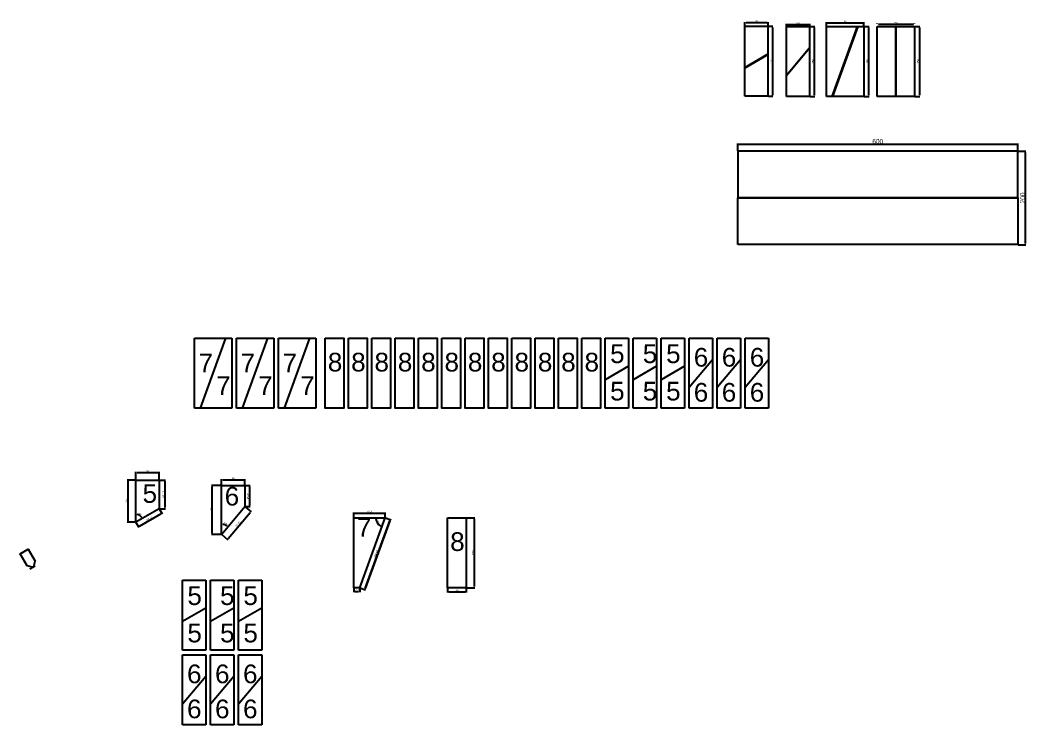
# Model space of a CAD drawing. Header units: millimetres. Extents: x 3071 to 17740, y -10095 to 4997.
# Drawn here: x 12538 to 14692, y -5222 to -3713 of the extents above; entities that cross this region are included whole.
import ezdxf

# ---------------------------------------------------------------- set-up
doc = ezdxf.new("R2010")
doc.units = ezdxf.units.MM
doc.linetypes.add('DASHED', pattern=[19.05, 12.7, -6.35])
doc.layers.add('尺寸标注', color=6, linetype='Continuous')
doc.layers.add('标号', color=4, linetype='Continuous')
doc.styles.get("Standard").update_dxf_attribs({"font": 'arial.ttf'})
doc.dimstyles.new('ISO-25-JHF', dxfattribs={"dimtxt": 10, "dimasz": 2.5, "dimexe": 1.25, "dimexo": 0.625, "dimtad": 1, "dimtxsty": 'Standard', "dimcen": 2.5, "dimadec": 0, "dimazin": 0, "dimtfac": 1, "dimtmove": 0, "dimatfit": 3, "dimfxl": 1, "dimarcsym": 0})
doc.dimstyles.new('ISO-25-old', dxfattribs={"dimtxt": 4, "dimasz": 2.5, "dimexe": 1.25, "dimexo": 0.625, "dimtad": 1, "dimtxsty": 'Standard', "dimcen": 2.5, "dimadec": 0, "dimazin": 0, "dimtfac": 1, "dimtmove": 0, "dimatfit": 3, "dimfxl": 1, "dimarcsym": 0})

# ---------------------------------------------------------------- blocks, each defined once
blk = doc.blocks.new('*D174')
at = {"layer": 'Defpoints', "color": 0, "transparency": 16777216}
for p in [(13453.4, -4928.7), (13493.4, -4928.7), (13493.4, -4937.5)]:
    blk.add_point(p, dxfattribs=at)
at = {"layer": '尺寸标注', "color": 0, "lineweight": -2, "transparency": 16777216}
for p, q in [((13453.4, -4929.4), (13453.4, -4938.8)), ((13493.4, -4929.4), (13493.4, -4938.8)), ((13455.9, -4937.5), (13490.9, -4937.5))]:
    blk.add_line(p, q, dxfattribs=at)
at = {"layer": '尺寸标注', "color": 0, "transparency": 16777216}
for points in [[(13455.9, -4937.1), (13455.9, -4938), (13453.4, -4937.5)], [(13490.9, -4937.1), (13490.9, -4938), (13493.4, -4937.5)]]:
    blk.add_solid(points, dxfattribs=at)
at = {"layer": '尺寸标注', "color": 0, "transparency": 16777216, "insert": (13473.4, -4934.9), "char_height": 4, "attachment_point": 5}
blk.add_mtext('40', dxfattribs=at)
blk = doc.blocks.new('*D175')
at = {"layer": 'Defpoints', "color": 0, "transparency": 16777216}
for p in [(13493.4, -4778.7), (13510.8, -4778.7), (13493.4, -4928.7)]:
    blk.add_point(p, dxfattribs=at)
at = {"layer": '尺寸标注', "color": 0, "lineweight": -2, "transparency": 16777216}
for p, q in [((13494, -4778.7), (13512, -4778.7)), ((13510.8, -4926.2), (13510.8, -4781.2)), ((13494, -4928.7), (13512, -4928.7))]:
    blk.add_line(p, q, dxfattribs=at)
at = {"layer": '尺寸标注', "color": 0, "transparency": 16777216}
for points in [[(13510.3, -4781.2), (13511.2, -4781.2), (13510.8, -4778.7)], [(13510.3, -4926.2), (13511.2, -4926.2), (13510.8, -4928.7)]]:
    blk.add_solid(points, dxfattribs=at)
at = {"layer": '尺寸标注', "color": 0, "transparency": 16777216, "insert": (13508.1, -4853.7), "char_height": 4, "attachment_point": 5, "rotation": 90}
blk.add_mtext('150', dxfattribs=at)
blk = doc.blocks.new('*D176')
at = {"layer": 'Defpoints', "color": 0, "transparency": 16777216}
for p in [(12785.6, -4698.3), (12768.2, -4788.3), (12785.6, -4788.3)]:
    blk.add_point(p, dxfattribs=at)
at = {"layer": '尺寸标注', "color": 0, "lineweight": -2, "transparency": 16777216}
for p, q in [((12785, -4698.3), (12766.9, -4698.3)), ((12768.2, -4700.8), (12768.2, -4785.8)), ((12785, -4788.3), (12766.9, -4788.3))]:
    blk.add_line(p, q, dxfattribs=at)
at = {"layer": '尺寸标注', "color": 0, "transparency": 16777216}
for points in [[(12767.8, -4700.8), (12768.6, -4700.8), (12768.2, -4698.3)], [(12767.8, -4785.8), (12768.6, -4785.8), (12768.2, -4788.3)]]:
    blk.add_solid(points, dxfattribs=at)
at = {"layer": '尺寸标注', "color": 0, "transparency": 16777216, "insert": (12765.5, -4743.3), "char_height": 4, "attachment_point": 5, "rotation": 90}
blk.add_mtext('90', dxfattribs=at)
blk = doc.blocks.new('*D177')
at = {"layer": 'Defpoints', "color": 0, "transparency": 16777216}
for p in [(12835.6, -4682.1), (12785.6, -4698.3), (12835.6, -4698.3)]:
    blk.add_point(p, dxfattribs=at)
at = {"layer": '尺寸标注', "color": 0, "lineweight": -2, "transparency": 16777216}
for p, q in [((12785.6, -4697.7), (12785.6, -4680.9)), ((12788.1, -4682.1), (12833.1, -4682.1)), ((12835.6, -4697.7), (12835.6, -4680.9))]:
    blk.add_line(p, q, dxfattribs=at)
at = {"layer": '尺寸标注', "color": 0, "transparency": 16777216}
for points in [[(12788.1, -4681.7), (12788.1, -4682.6), (12785.6, -4682.1)], [(12833.1, -4681.7), (12833.1, -4682.6), (12835.6, -4682.1)]]:
    blk.add_solid(points, dxfattribs=at)
at = {"layer": '尺寸标注', "color": 0, "transparency": 16777216, "insert": (12810.6, -4679.5), "char_height": 4, "attachment_point": 5}
blk.add_mtext('50', dxfattribs=at)
blk = doc.blocks.new('*D178')
at = {"layer": 'Defpoints', "color": 0, "transparency": 16777216}
for p in [(12948.9, -4709.5), (12969.4, -4709.5), (12969.4, -4814.5)]:
    blk.add_point(p, dxfattribs=at)
at = {"layer": '尺寸标注', "color": 0, "lineweight": -2, "transparency": 16777216}
for p, q in [((12968.8, -4709.5), (12947.6, -4709.5)), ((12948.9, -4812), (12948.9, -4712)), ((12968.8, -4814.5), (12947.6, -4814.5))]:
    blk.add_line(p, q, dxfattribs=at)
at = {"layer": '尺寸标注', "color": 0, "transparency": 16777216}
for points in [[(12948.4, -4712), (12949.3, -4712), (12948.9, -4709.5)], [(12948.4, -4812), (12949.3, -4812), (12948.9, -4814.5)]]:
    blk.add_solid(points, dxfattribs=at)
at = {"layer": '尺寸标注', "color": 0, "transparency": 16777216, "insert": (12946.2, -4762), "char_height": 4, "attachment_point": 5, "rotation": 90}
blk.add_mtext('105', dxfattribs=at)
blk = doc.blocks.new('*D182')
at = {"layer": 'Defpoints', "color": 0, "transparency": 16777216}
for p in [(12835.6, -4759.5), (12841.3, -4769.3), (12785.6, -4788.3)]:
    blk.add_point(p, dxfattribs=at)
at = {"layer": '尺寸标注', "color": 0, "lineweight": -2, "transparency": 16777216}
for p, q in [((12835.9, -4760), (12841.9, -4770.4)), ((12793.4, -4796.9), (12839.1, -4770.5)), ((12785.9, -4788.9), (12791.9, -4799.2))]:
    blk.add_line(p, q, dxfattribs=at)
at = {"layer": '尺寸标注', "color": 0, "transparency": 16777216}
for points in [[(12838.9, -4770.2), (12839.3, -4770.9), (12841.3, -4769.3)], [(12793.2, -4796.6), (12793.7, -4797.3), (12791.3, -4798.2)]]:
    blk.add_solid(points, dxfattribs=at)
at = {"layer": '尺寸标注', "color": 0, "transparency": 16777216, "insert": (12814.8, -4781.1), "char_height": 4, "attachment_point": 5, "rotation": 30}
blk.add_mtext('57,74', dxfattribs=at)
blk = doc.blocks.new('*D183')
at = {"layer": 'Defpoints', "color": 0, "transparency": 16777216}
for p in [(12835.6, -4698.3), (12835.6, -4759.5), (12847.6, -4759.5)]:
    blk.add_point(p, dxfattribs=at)
at = {"layer": '尺寸标注', "color": 0, "lineweight": -2, "transparency": 16777216}
for p, q in [((12836.2, -4698.3), (12848.9, -4698.3)), ((12847.6, -4700.8), (12847.6, -4757)), ((12836.2, -4759.5), (12848.9, -4759.5))]:
    blk.add_line(p, q, dxfattribs=at)
at = {"layer": '尺寸标注', "color": 0, "transparency": 16777216}
for points in [[(12847.2, -4700.8), (12848, -4700.8), (12847.6, -4698.3)], [(12847.2, -4757), (12848, -4757), (12847.6, -4759.5)]]:
    blk.add_solid(points, dxfattribs=at)
at = {"layer": '尺寸标注', "color": 0, "transparency": 16777216, "insert": (12844.6, -4728.9), "char_height": 4, "attachment_point": 5, "rotation": 90}
blk.add_mtext('61,13', dxfattribs=at)
blk = doc.blocks.new('*D184')
at = {"layer": 'Defpoints', "color": 0, "transparency": 16777216}
for p in [(12969.4, -4709.5), (13019.4, -4697.8), (13019.4, -4709.5)]:
    blk.add_point(p, dxfattribs=at)
at = {"layer": '尺寸标注', "color": 0, "lineweight": -2, "transparency": 16777216}
for p, q in [((12969.4, -4708.8), (12969.4, -4696.6)), ((13019.4, -4708.8), (13019.4, -4696.6)), ((12971.9, -4697.8), (13016.9, -4697.8))]:
    blk.add_line(p, q, dxfattribs=at)
at = {"layer": '尺寸标注', "color": 0, "transparency": 16777216}
for points in [[(12971.9, -4697.4), (12971.9, -4698.2), (12969.4, -4697.8)], [(13016.9, -4697.4), (13016.9, -4698.2), (13019.4, -4697.8)]]:
    blk.add_solid(points, dxfattribs=at)
at = {"layer": '尺寸标注', "color": 0, "transparency": 16777216, "insert": (12994.4, -4695.2), "char_height": 4, "attachment_point": 5}
blk.add_mtext('50', dxfattribs=at)
blk = doc.blocks.new('*D185')
at = {"layer": 'Defpoints', "color": 0, "transparency": 16777216}
for p in [(12969.4, -4709.5), (13019.4, -4754.9), (12979.1, -4795.1), (12969.4, -4814.5), (12969.4, -4814.5)]:
    blk.add_point(p, dxfattribs=at)
at = {"layer": '尺寸标注', "color": 0, "lineweight": -2, "transparency": 16777216}
blk.add_arc((12969.4, -4814.5), 21.6, 56.6318, 83.3682, dxfattribs=at)
at = {"layer": '尺寸标注', "color": 0, "transparency": 16777216}
for points in [[(12971.9, -4793.4), (12971.9, -4792.6), (12969.4, -4792.8)], [(12981.5, -4796.1), (12981, -4796.7), (12983.3, -4797.9)]]:
    blk.add_solid(points, dxfattribs=at)
at = {"layer": '尺寸标注', "color": 0, "transparency": 16777216, "insert": (12977.7, -4791.6), "char_height": 4, "attachment_point": 5, "rotation": 340}
blk.add_mtext('40°', dxfattribs=at)
blk = doc.blocks.new('*D186')
at = {"layer": 'Defpoints', "color": 0, "transparency": 16777216}
for p in [(13319.9, -4778.8), (13331, -4782.9), (13265.3, -4928.8)]:
    blk.add_point(p, dxfattribs=at)
at = {"layer": '尺寸标注', "color": 0, "lineweight": -2, "transparency": 16777216}
for p, q in [((13320.4, -4779), (13332.2, -4783.3)), ((13277.2, -4930.5), (13330.1, -4785.2)), ((13265.8, -4929), (13277.6, -4933.3))]:
    blk.add_line(p, q, dxfattribs=at)
at = {"layer": '尺寸标注', "color": 0, "transparency": 16777216}
for points in [[(13329.7, -4785.1), (13330.5, -4785.4), (13331, -4782.9)], [(13276.9, -4930.4), (13277.6, -4930.7), (13276.4, -4932.9)]]:
    blk.add_solid(points, dxfattribs=at)
at = {"layer": '尺寸标注', "color": 0, "transparency": 16777216, "insert": (13300.8, -4856.8), "char_height": 4, "attachment_point": 5, "rotation": 70}
blk.add_mtext('159,63', dxfattribs=at)
blk = doc.blocks.new('*D187')
at = {"layer": 'Defpoints', "color": 0, "transparency": 16777216}
for p in [(13252.6, -4928.8), (13265.3, -4928.8), (13265.3, -4936.7)]:
    blk.add_point(p, dxfattribs=at)
at = {"layer": '尺寸标注', "color": 0, "lineweight": -2, "transparency": 16777216}
for p, q in [((13252.6, -4929.5), (13252.6, -4938)), ((13265.3, -4929.5), (13265.3, -4938)), ((13255.1, -4936.7), (13262.8, -4936.7))]:
    blk.add_line(p, q, dxfattribs=at)
at = {"layer": '尺寸标注', "color": 0, "transparency": 16777216}
for points in [[(13255.1, -4936.3), (13255.1, -4937.1), (13252.6, -4936.7)], [(13262.8, -4936.3), (13262.8, -4937.1), (13265.3, -4936.7)]]:
    blk.add_solid(points, dxfattribs=at)
at = {"layer": '尺寸标注', "color": 0, "transparency": 16777216, "insert": (13258.9, -4933.7), "char_height": 4, "attachment_point": 5}
blk.add_mtext('12,7', dxfattribs=at)
blk = doc.blocks.new('*D188')
at = {"layer": 'Defpoints', "color": 0, "transparency": 16777216}
for p in [(13319.9, -4778.8), (13331.3, -4783), (13265.3, -4928.8)]:
    blk.add_point(p, dxfattribs=at)
at = {"layer": '尺寸标注', "color": 0, "lineweight": -2, "transparency": 16777216}
for p, q in [((13320.4, -4779), (13332.4, -4783.4)), ((13277.5, -4930.6), (13330.4, -4785.3)), ((13265.8, -4929), (13277.8, -4933.4))]:
    blk.add_line(p, q, dxfattribs=at)
at = {"layer": '尺寸标注', "color": 0, "transparency": 16777216}
for points in [[(13330, -4785.2), (13330.8, -4785.5), (13331.3, -4783)], [(13277.1, -4930.5), (13277.9, -4930.8), (13276.7, -4933)]]:
    blk.add_solid(points, dxfattribs=at)
at = {"layer": '尺寸标注', "color": 0, "transparency": 16777216, "insert": (13301.1, -4856.9), "char_height": 4, "attachment_point": 5, "rotation": 70}
blk.add_mtext('159,63', dxfattribs=at)
blk = doc.blocks.new('*D189')
at = {"layer": 'Defpoints', "color": 0, "transparency": 16777216}
for p in [(13252.6, -4778.8), (13319.9, -4778.8), (13319.9, -4778.8), (13301.3, -4786.9), (13265.3, -4928.8)]:
    blk.add_point(p, dxfattribs=at)
at = {"layer": '尺寸标注', "color": 0, "lineweight": -2, "transparency": 16777216}
blk.add_arc((13319.9, -4778.8), 20.3, 187.0764, 242.9236, dxfattribs=at)
at = {"layer": '尺寸标注', "color": 0, "transparency": 16777216}
for points in [[(13299.3, -4781.4), (13300.2, -4781.3), (13299.6, -4778.8)], [(13310.8, -4796.5), (13310.5, -4797.2), (13312.9, -4797.9)]]:
    blk.add_solid(points, dxfattribs=at)
at = {"layer": '尺寸标注', "color": 0, "transparency": 16777216, "insert": (13305.4, -4788.9), "char_height": 4, "attachment_point": 5, "rotation": 305}
blk.add_mtext('70°', dxfattribs=at)
blk = doc.blocks.new('*D190')
at = {"layer": 'Defpoints', "color": 0, "transparency": 16777216}
for p in [(13252.6, -4778.8), (13319.9, -4768.8), (13319.9, -4778.8)]:
    blk.add_point(p, dxfattribs=at)
at = {"layer": '尺寸标注', "color": 0, "lineweight": -2, "transparency": 16777216}
for p, q in [((13252.6, -4778.2), (13252.6, -4767.6)), ((13255.1, -4768.8), (13317.4, -4768.8)), ((13319.9, -4778.2), (13319.9, -4767.6))]:
    blk.add_line(p, q, dxfattribs=at)
at = {"layer": '尺寸标注', "color": 0, "transparency": 16777216}
for points in [[(13255.1, -4768.4), (13255.1, -4769.2), (13252.6, -4768.8)], [(13317.4, -4768.4), (13317.4, -4769.2), (13319.9, -4768.8)]]:
    blk.add_solid(points, dxfattribs=at)
at = {"layer": '尺寸标注', "color": 0, "transparency": 16777216, "insert": (13286.2, -4765.8), "char_height": 4, "attachment_point": 5}
blk.add_mtext('67,3', dxfattribs=at)
blk = doc.blocks.new('*D191')
at = {"layer": 'Defpoints', "color": 0, "transparency": 16777216}
for p in [(12785.6, -4698.3), (12835.6, -4759.5), (12796.1, -4775.8), (12785.6, -4788.3), (12785.6, -4788.3)]:
    blk.add_point(p, dxfattribs=at)
at = {"layer": '尺寸标注', "color": 0, "lineweight": -2, "transparency": 16777216}
blk.add_arc((12785.6, -4788.3), 16.4, 38.7543, 81.2457, dxfattribs=at)
at = {"layer": '尺寸标注', "color": 0, "transparency": 16777216}
for points in [[(12788.1, -4772.6), (12788.1, -4771.7), (12785.6, -4772)], [(12798.7, -4777.9), (12798, -4778.3), (12799.8, -4780.2)]]:
    blk.add_solid(points, dxfattribs=at)
at = {"layer": '尺寸标注', "color": 0, "transparency": 16777216, "insert": (12795.1, -4771.8), "char_height": 4, "attachment_point": 5, "rotation": 330}
blk.add_mtext('60°', dxfattribs=at)
blk = doc.blocks.new('*D192')
at = {"layer": 'Defpoints', "color": 0, "transparency": 16777216}
for p in [(13019.4, -4709.5), (13019.4, -4754.9), (13029.4, -4754.9)]:
    blk.add_point(p, dxfattribs=at)
at = {"layer": '尺寸标注', "color": 0, "lineweight": -2, "transparency": 16777216}
for p, q in [((13020, -4709.5), (13030.7, -4709.5)), ((13029.4, -4712), (13029.4, -4752.4)), ((13020, -4754.9), (13030.7, -4754.9))]:
    blk.add_line(p, q, dxfattribs=at)
at = {"layer": '尺寸标注', "color": 0, "transparency": 16777216}
for points in [[(13029, -4712), (13029.8, -4712), (13029.4, -4709.5)], [(13029, -4752.4), (13029.8, -4752.4), (13029.4, -4754.9)]]:
    blk.add_solid(points, dxfattribs=at)
at = {"layer": '尺寸标注', "color": 0, "transparency": 16777216, "insert": (13026.4, -4732.2), "char_height": 4, "attachment_point": 5, "rotation": 90}
blk.add_mtext('45,41', dxfattribs=at)
blk = doc.blocks.new('*D193')
at = {"layer": 'Defpoints', "color": 0, "transparency": 16777216}
for p in [(13019.4, -4754.9), (13031.9, -4765.4), (12969.4, -4814.5)]:
    blk.add_point(p, dxfattribs=at)
at = {"layer": '尺寸标注', "color": 0, "lineweight": -2, "transparency": 16777216}
for p, q in [((13019.9, -4755.3), (13032.9, -4766.2)), ((12983.5, -4823.1), (13030.3, -4767.3)), ((12969.9, -4814.9), (12982.9, -4825.8))]:
    blk.add_line(p, q, dxfattribs=at)
at = {"layer": '尺寸标注', "color": 0, "transparency": 16777216}
for points in [[(13030, -4767), (13030.6, -4767.6), (13031.9, -4765.4)], [(12983.2, -4822.8), (12983.9, -4823.3), (12981.9, -4825)]]:
    blk.add_solid(points, dxfattribs=at)
at = {"layer": '尺寸标注', "color": 0, "transparency": 16777216, "insert": (13004.6, -4793.2), "char_height": 4, "attachment_point": 5, "rotation": 50}
blk.add_mtext('77,79', dxfattribs=at)
blk = doc.blocks.new('*D221')
at = {"layer": 'Defpoints', "color": 0, "transparency": 16777216}
for p in [(14090.4, -3726.6), (14140.4, -3718.7), (14140.4, -3726.6)]:
    blk.add_point(p, dxfattribs=at)
at = {"layer": '尺寸标注', "color": 0, "lineweight": -2, "transparency": 16777216}
for p, q in [((14090.4, -3726), (14090.4, -3717.5)), ((14092.9, -3718.7), (14137.9, -3718.7)), ((14140.4, -3726), (14140.4, -3717.5))]:
    blk.add_line(p, q, dxfattribs=at)
at = {"layer": '尺寸标注', "color": 0, "transparency": 16777216}
for points in [[(14092.9, -3718.3), (14092.9, -3719.2), (14090.4, -3718.7)], [(14137.9, -3718.3), (14137.9, -3719.2), (14140.4, -3718.7)]]:
    blk.add_solid(points, dxfattribs=at)
at = {"layer": '尺寸标注', "color": 0, "transparency": 16777216, "insert": (14115.4, -3716.1), "char_height": 4, "attachment_point": 5}
blk.add_mtext('50', dxfattribs=at)
blk = doc.blocks.new('*D222')
at = {"layer": 'Defpoints', "color": 0, "transparency": 16777216}
for p in [(14140.4, -3726.6), (14140.4, -3876.6), (14149.3, -3876.6)]:
    blk.add_point(p, dxfattribs=at)
at = {"layer": '尺寸标注', "color": 0, "lineweight": -2, "transparency": 16777216}
for p, q in [((14141, -3726.6), (14150.6, -3726.6)), ((14149.3, -3729.1), (14149.3, -3874.1)), ((14141, -3876.6), (14150.6, -3876.6))]:
    blk.add_line(p, q, dxfattribs=at)
at = {"layer": '尺寸标注', "color": 0, "transparency": 16777216}
for points in [[(14148.9, -3729.1), (14149.7, -3729.1), (14149.3, -3726.6)], [(14148.9, -3874.1), (14149.7, -3874.1), (14149.3, -3876.6)]]:
    blk.add_solid(points, dxfattribs=at)
at = {"layer": '尺寸标注', "color": 0, "transparency": 16777216, "insert": (14146.7, -3801.6), "char_height": 4, "attachment_point": 5, "rotation": 90}
blk.add_mtext('150', dxfattribs=at)
blk = doc.blocks.new('*D223')
at = {"layer": 'Defpoints', "color": 0, "transparency": 16777216}
for p in [(14179.3, -3726.8), (14229.3, -3722.7), (14229.3, -3726.8)]:
    blk.add_point(p, dxfattribs=at)
at = {"layer": '尺寸标注', "color": 0, "lineweight": -2, "transparency": 16777216}
for p, q in [((14179.3, -3726.2), (14179.3, -3721.5)), ((14181.8, -3722.7), (14226.8, -3722.7)), ((14229.3, -3726.2), (14229.3, -3721.5))]:
    blk.add_line(p, q, dxfattribs=at)
at = {"layer": '尺寸标注', "color": 0, "transparency": 16777216}
for points in [[(14181.8, -3722.3), (14181.8, -3723.2), (14179.3, -3722.7)], [(14226.8, -3722.3), (14226.8, -3723.2), (14229.3, -3722.7)]]:
    blk.add_solid(points, dxfattribs=at)
at = {"layer": '尺寸标注', "color": 0, "transparency": 16777216, "insert": (14204.3, -3720.1), "char_height": 4, "attachment_point": 5}
blk.add_mtext('50', dxfattribs=at)
blk = doc.blocks.new('*D224')
at = {"layer": 'Defpoints', "color": 0, "transparency": 16777216}
for p in [(14229.3, -3726.8), (14229.3, -3876.8), (14238.8, -3876.8)]:
    blk.add_point(p, dxfattribs=at)
at = {"layer": '尺寸标注', "color": 0, "lineweight": -2, "transparency": 16777216}
for p, q in [((14230, -3726.8), (14240.1, -3726.8)), ((14238.8, -3729.3), (14238.8, -3874.3)), ((14230, -3876.8), (14240.1, -3876.8))]:
    blk.add_line(p, q, dxfattribs=at)
at = {"layer": '尺寸标注', "color": 0, "transparency": 16777216}
for points in [[(14238.4, -3729.3), (14239.3, -3729.3), (14238.8, -3726.8)], [(14238.4, -3874.3), (14239.3, -3874.3), (14238.8, -3876.8)]]:
    blk.add_solid(points, dxfattribs=at)
at = {"layer": '尺寸标注', "color": 0, "transparency": 16777216, "insert": (14236.2, -3801.8), "char_height": 4, "attachment_point": 5, "rotation": 90}
blk.add_mtext('150', dxfattribs=at)
blk = doc.blocks.new('*D225')
at = {"layer": 'Defpoints', "color": 0, "transparency": 16777216}
for p in [(14265.3, -3726.8), (14345.3, -3719.2), (14345.3, -3726.8)]:
    blk.add_point(p, dxfattribs=at)
at = {"layer": '尺寸标注', "color": 0, "lineweight": -2, "transparency": 16777216}
for p, q in [((14265.3, -3726.2), (14265.3, -3718)), ((14267.8, -3719.2), (14342.8, -3719.2)), ((14345.3, -3726.2), (14345.3, -3718))]:
    blk.add_line(p, q, dxfattribs=at)
at = {"layer": '尺寸标注', "color": 0, "transparency": 16777216}
for points in [[(14267.8, -3718.8), (14267.8, -3719.7), (14265.3, -3719.2)], [(14342.8, -3718.8), (14342.8, -3719.7), (14345.3, -3719.2)]]:
    blk.add_solid(points, dxfattribs=at)
at = {"layer": '尺寸标注', "color": 0, "transparency": 16777216, "insert": (14305.3, -3716.6), "char_height": 4, "attachment_point": 5}
blk.add_mtext('80', dxfattribs=at)
blk = doc.blocks.new('*D226')
at = {"layer": 'Defpoints', "color": 0, "transparency": 16777216}
for p in [(14345.3, -3726.8), (14345.3, -3876.8), (14355.4, -3876.8)]:
    blk.add_point(p, dxfattribs=at)
at = {"layer": '尺寸标注', "color": 0, "lineweight": -2, "transparency": 16777216}
for p, q in [((14346, -3726.8), (14356.7, -3726.8)), ((14355.4, -3729.3), (14355.4, -3874.3)), ((14346, -3876.8), (14356.7, -3876.8))]:
    blk.add_line(p, q, dxfattribs=at)
at = {"layer": '尺寸标注', "color": 0, "transparency": 16777216}
for points in [[(14355, -3729.3), (14355.9, -3729.3), (14355.4, -3726.8)], [(14355, -3874.3), (14355.9, -3874.3), (14355.4, -3876.8)]]:
    blk.add_solid(points, dxfattribs=at)
at = {"layer": '尺寸标注', "color": 0, "transparency": 16777216, "insert": (14352.8, -3801.8), "char_height": 4, "attachment_point": 5, "rotation": 90}
blk.add_mtext('150', dxfattribs=at)
blk = doc.blocks.new('*D220')
at = {"layer": 'Defpoints', "color": 0, "transparency": 16777216}
for p in [(14373.9, -3721.9), (14453.9, -3721.9), (14453.9, -3721.9)]:
    blk.add_point(p, dxfattribs=at)
at = {"layer": '尺寸标注', "color": 0, "lineweight": -2, "transparency": 16777216}
for p, q in [((14373.9, -3721.3), (14373.9, -3720.6)), ((14376.4, -3721.9), (14451.4, -3721.9)), ((14453.9, -3721.3), (14453.9, -3720.6))]:
    blk.add_line(p, q, dxfattribs=at)
at = {"layer": '尺寸标注', "color": 0, "transparency": 16777216}
for points in [[(14376.4, -3721.5), (14376.4, -3722.3), (14373.9, -3721.9)], [(14451.4, -3721.5), (14451.4, -3722.3), (14453.9, -3721.9)]]:
    blk.add_solid(points, dxfattribs=at)
at = {"layer": '尺寸标注', "color": 0, "transparency": 16777216, "insert": (14413.9, -3719.2), "char_height": 4, "attachment_point": 5}
blk.add_mtext('80', dxfattribs=at)
blk = doc.blocks.new('*D227')
at = {"layer": 'Defpoints', "color": 0, "transparency": 16777216}
for p in [(14453.7, -3726.8), (14453.7, -3876.8), (14464.2, -3876.8)]:
    blk.add_point(p, dxfattribs=at)
at = {"layer": '尺寸标注', "color": 0, "lineweight": -2, "transparency": 16777216}
for p, q in [((14454.3, -3726.8), (14465.4, -3726.8)), ((14464.2, -3729.3), (14464.2, -3874.3)), ((14454.3, -3876.8), (14465.4, -3876.8))]:
    blk.add_line(p, q, dxfattribs=at)
at = {"layer": '尺寸标注', "color": 0, "transparency": 16777216}
for points in [[(14463.8, -3729.3), (14464.6, -3729.3), (14464.2, -3726.8)], [(14463.8, -3874.3), (14464.6, -3874.3), (14464.2, -3876.8)]]:
    blk.add_solid(points, dxfattribs=at)
at = {"layer": '尺寸标注', "color": 0, "transparency": 16777216, "insert": (14461.5, -3801.8), "char_height": 4, "attachment_point": 5, "rotation": 90}
blk.add_mtext('150', dxfattribs=at)
blk = doc.blocks.new('*D255')
at = {"layer": 'Defpoints', "color": 0, "transparency": 16777216}
for p in [(14675.1, -3978.8), (14075.1, -3994.2), (14675.1, -3994.2)]:
    blk.add_point(p, dxfattribs=at)
at = {"layer": '尺寸标注', "color": 0, "lineweight": -2, "transparency": 16777216}
for p, q in [((14075.1, -3993.6), (14075.1, -3977.6)), ((14077.6, -3978.8), (14672.6, -3978.8)), ((14675.1, -3993.6), (14675.1, -3977.6))]:
    blk.add_line(p, q, dxfattribs=at)
at = {"layer": '尺寸标注', "color": 0, "transparency": 16777216}
for points in [[(14077.6, -3978.4), (14077.6, -3979.2), (14075.1, -3978.8)], [(14672.6, -3978.4), (14672.6, -3979.2), (14675.1, -3978.8)]]:
    blk.add_solid(points, dxfattribs=at)
at = {"layer": '尺寸标注', "color": 0, "transparency": 16777216, "insert": (14375.1, -3973.1), "char_height": 10, "attachment_point": 5}
blk.add_mtext('600', dxfattribs=at)
blk = doc.blocks.new('*D256')
at = {"layer": 'Defpoints', "color": 0, "transparency": 16777216}
for p in [(14675.1, -3994.2), (14675.1, -4194.2), (14691.2, -4194.2)]:
    blk.add_point(p, dxfattribs=at)
at = {"layer": '尺寸标注', "color": 0, "lineweight": -2, "transparency": 16777216}
for p, q in [((14675.8, -3994.2), (14692.5, -3994.2)), ((14691.2, -3996.7), (14691.2, -4191.7)), ((14675.8, -4194.2), (14692.5, -4194.2))]:
    blk.add_line(p, q, dxfattribs=at)
at = {"layer": '尺寸标注', "color": 0, "transparency": 16777216}
for points in [[(14690.8, -3996.7), (14691.6, -3996.7), (14691.2, -3994.2)], [(14690.8, -4191.7), (14691.6, -4191.7), (14691.2, -4194.2)]]:
    blk.add_solid(points, dxfattribs=at)
at = {"layer": '尺寸标注', "color": 0, "transparency": 16777216, "insert": (14685.5, -4094.2), "char_height": 10, "attachment_point": 5, "rotation": 90}
blk.add_mtext('200', dxfattribs=at)

msp = doc.modelspace()

# ---------------------------------------------------------------- linework, layer by layer
for p, q in [((14090.367, -3726.589), (14140.367, -3726.589)), ((14090.367, -3876.589), (14090.367, -3726.589)), ((14140.367, -3876.589), (14140.367, -3726.589)), ((14179.342, -3726.812), (14229.342, -3726.812)), ((14179.342, -3876.812), (14179.342, -3726.812)), ((14229.342, -3876.812), (14229.342, -3726.812)), ((14265.344, -3726.812), (14345.344, -3726.812)), ((14265.344, -3876.812), (14265.344, -3726.812)), ((14345.344, -3726.812), (14345.344, -3876.812)), ((14373.665, -3726.812), (14413.665, -3726.812)), ((14373.665, -3876.812), (14373.665, -3726.812)), ((14413.665, -3726.812), (14453.665, -3726.812)), ((14453.665, -3726.812), (14453.665, -3876.812)), ((14140.367, -3876.589), (14090.367, -3876.589)), ((14229.342, -3876.812), (14179.342, -3876.812)), ((14345.344, -3876.812), (14265.344, -3876.812)), ((14413.665, -3876.812), (14373.665, -3876.812)), ((14453.665, -3876.812), (14413.665, -3876.812)), ((14075.138, -3994.18), (14075.138, -4094.18)), ((14675.138, -3994.18), (14075.138, -3994.18)), ((14675.138, -4094.18), (14675.138, -3994.18)), ((14075.138, -4194.18), (14075.138, -4094.18)), ((14675.138, -4094.18), (14675.138, -4194.18)), ((14675.138, -4194.18), (14075.138, -4194.18)), ((12911.285, -4394.436), (12991.285, -4394.436)), ((12911.285, -4544.436), (12911.285, -4394.436)), ((12923.987, -4544.436), (12978.583, -4394.436)), ((12991.285, -4394.436), (12991.285, -4544.436)), ((13001.285, -4394.436), (13081.285, -4394.436)), ((13001.285, -4544.436), (13001.285, -4394.436)), ((13013.987, -4544.436), (13068.583, -4394.436)), ((13081.285, -4394.436), (13081.285, -4544.436)), ((13091.285, -4394.436), (13171.285, -4394.436)), ((13091.285, -4544.436), (13091.285, -4394.436)), ((13103.987, -4544.436), (13158.583, -4394.436)), ((13171.285, -4394.436), (13171.285, -4544.436)), ((13791.285, -4394.436), (13841.285, -4394.436)), ((13791.285, -4544.436), (13791.285, -4394.436)), ((13841.285, -4394.436), (13841.285, -4544.436)), ((13851.285, -4394.436), (13901.285, -4394.436)), ((13851.285, -4544.436), (13851.285, -4394.436)), ((13901.285, -4394.436), (13901.285, -4544.436)), ((13911.285, -4394.436), (13961.285, -4394.436)), ((13911.285, -4544.436), (13911.285, -4394.436)), ((13961.285, -4394.436), (13961.285, -4544.436)), ((13971.285, -4394.436), (14021.285, -4394.436)), ((13971.285, -4544.436), (13971.285, -4394.436)), ((14021.285, -4394.436), (14021.285, -4544.436)), ((14031.285, -4394.436), (14081.285, -4394.436)), ((14031.285, -4544.436), (14031.285, -4394.436)), ((14081.285, -4394.436), (14081.285, -4544.436)), ((14091.285, -4394.436), (14141.285, -4394.436)), ((14091.285, -4544.436), (14091.285, -4394.436)), ((14141.285, -4394.436), (14141.285, -4544.436)), ((13841.285, -4454.427), (13791.285, -4483.294)), ((13901.285, -4454.427), (13851.285, -4483.294)), ((13961.285, -4454.427), (13911.285, -4483.294)), ((13971.285, -4499.436), (14021.285, -4439.848)), ((14031.285, -4499.436), (14081.285, -4439.848)), ((14091.285, -4499.436), (14141.285, -4439.848)), ((12991.285, -4544.436), (12911.285, -4544.436)), ((13081.285, -4544.436), (13001.285, -4544.436)), ((13171.285, -4544.436), (13091.285, -4544.436)), ((13841.285, -4544.436), (13791.285, -4544.436)), ((13901.285, -4544.436), (13851.285, -4544.436)), ((13961.285, -4544.436), (13911.285, -4544.436)), ((14021.285, -4544.436), (13971.285, -4544.436)), ((14081.285, -4544.436), (14031.285, -4544.436)), ((14141.285, -4544.436), (14091.285, -4544.436)), ((12969.41, -4814.456), (13019.41, -4754.868)), ((13265.261, -4928.833), (13319.857, -4778.833)), ((12564.256, -4885.001), (12552.645, -4881.89)), ((12564.256, -4885.001), (12566.854, -4883.501)), ((12566.854, -4883.501), (12569.965, -4871.89)), ((12885.63, -4912.297), (12935.63, -4912.297)), ((12885.63, -5062.297), (12885.63, -4912.297)), ((12935.63, -4912.297), (12935.63, -5062.297)), ((12945.63, -4912.297), (12995.63, -4912.297)), ((12945.63, -5062.297), (12945.63, -4912.297)), ((12995.63, -4912.297), (12995.63, -5062.297)), ((13005.63, -4912.297), (13055.63, -4912.297)), ((13005.63, -5062.297), (13005.63, -4912.297)), ((13055.63, -4912.297), (13055.63, -5062.297)), ((12935.63, -4972.288), (12885.63, -5001.156)), ((12995.63, -4972.288), (12945.63, -5001.156)), ((13055.63, -4972.288), (13005.63, -5001.156)), ((12935.63, -5062.297), (12885.63, -5062.297)), ((12995.63, -5062.297), (12945.63, -5062.297)), ((13055.63, -5062.297), (13005.63, -5062.297)), ((12885.63, -5072.297), (12935.63, -5072.297)), ((12885.63, -5222.297), (12885.63, -5072.297)), ((12935.63, -5072.297), (12935.63, -5222.297)), ((12945.63, -5072.297), (12995.63, -5072.297)), ((12945.63, -5222.297), (12945.63, -5072.297)), ((12995.63, -5072.297), (12995.63, -5222.297)), ((13005.63, -5072.297), (13055.63, -5072.297)), ((13005.63, -5222.297), (13005.63, -5072.297)), ((13055.63, -5072.297), (13055.63, -5222.297)), ((12885.63, -5177.297), (12935.63, -5117.709)), ((12945.63, -5177.297), (12995.63, -5117.709)), ((13005.63, -5177.297), (13055.63, -5117.709)), ((12935.63, -5222.297), (12885.63, -5222.297)), ((12995.63, -5222.297), (12945.63, -5222.297)), ((13055.63, -5222.297), (13005.63, -5222.297))]:
    msp.add_line(p, q)
at = {"lineweight": 35}
for p, q in [((14278.046, -3876.812), (14332.642, -3726.812)), ((14140.367, -3786.58), (14090.367, -3815.448))]:
    msp.add_line(p, q, dxfattribs=at)
at = {"lineweight": 30}
for p, q in [((14413.665, -3726.812), (14413.665, -3876.812)), ((14413.665, -3876.812), (14413.665, -3726.812)), ((14179.342, -3831.812), (14229.342, -3772.225)), ((14075.138, -4094.18), (14675.138, -4094.18))]:
    msp.add_line(p, q, dxfattribs=at)
at = {"linetype": 'DASHED'}
msp.add_line((12558.797, -4888.153), (12572.313, -4880.35), dxfattribs=at)
for points in [[(13191.285, -4394.436), (13231.285, -4394.436), (13231.285, -4544.436), (13191.285, -4544.436)], [(13241.285, -4394.436), (13281.285, -4394.436), (13281.285, -4544.436), (13241.285, -4544.436)], [(13291.285, -4394.436), (13331.285, -4394.436), (13331.285, -4544.436), (13291.285, -4544.436)], [(13341.285, -4394.436), (13381.285, -4394.436), (13381.285, -4544.436), (13341.285, -4544.436)], [(13391.285, -4394.436), (13431.285, -4394.436), (13431.285, -4544.436), (13391.285, -4544.436)], [(13441.285, -4394.436), (13481.285, -4394.436), (13481.285, -4544.436), (13441.285, -4544.436)], [(13491.285, -4394.436), (13531.285, -4394.436), (13531.285, -4544.436), (13491.285, -4544.436)], [(13541.285, -4394.436), (13581.285, -4394.436), (13581.285, -4544.436), (13541.285, -4544.436)], [(13591.285, -4394.436), (13631.285, -4394.436), (13631.285, -4544.436), (13591.285, -4544.436)], [(13641.285, -4394.436), (13681.285, -4394.436), (13681.285, -4544.436), (13641.285, -4544.436)], [(13691.285, -4394.436), (13731.285, -4394.436), (13731.285, -4544.436), (13691.285, -4544.436)], [(13741.285, -4394.436), (13781.285, -4394.436), (13781.285, -4544.436), (13741.285, -4544.436)], [(13453.409, -4778.728), (13493.409, -4778.728), (13493.409, -4928.728), (13453.409, -4928.728)]]:
    msp.add_lwpolyline(points, close=True)
for points in [[(12785.615, -4788.344), (12785.615, -4698.344), (12835.615, -4698.344), (12835.615, -4759.476), (12785.615, -4788.344)], [(12969.41, -4814.456), (12969.41, -4709.456), (13019.41, -4709.456), (13019.41, -4754.868)], [(13265.261, -4928.833), (13252.559, -4928.833), (13252.559, -4778.833), (13319.857, -4778.833)], [(12552.645, -4881.89), (12537.645, -4855.909), (12554.965, -4845.909), (12569.965, -4871.89)]]:
    msp.add_lwpolyline(points)

# ---------------------------------------------------------------- texts
at = {"layer": '标号', "char_height": 40, "attachment_point": 7}
for s, insert in [('5 ', (13801.653, -4448.366)), ('5 ', (13871.653, -4448.366)), ('5 ', (13921.653, -4448.366)), ('6 ', (13980.926, -4455.84)), ('6 ', (14040.926, -4455.84)), ('6 ', (14100.926, -4455.84)), ('7 ', (12920.07, -4467.259)), ('7 ', (13010.07, -4467.259)), ('7 ', (13100.07, -4467.259)), ('8 ', (13196.906, -4466.25)), ('8 ', (13246.906, -4466.25)), ('8 ', (13296.906, -4466.25)), ('8 ', (13346.906, -4466.25)), ('8 ', (13396.906, -4466.25)), ('8 ', (13446.906, -4466.25)), ('8 ', (13496.906, -4466.25)), ('8 ', (13546.906, -4466.25)), ('8 ', (13596.906, -4466.25)), ('8 ', (13646.906, -4466.25)), ('8 ', (13696.906, -4466.25)), ('8 ', (13746.906, -4466.25)), ('7 ', (12957.748, -4515.756)), ('7 ', (13047.748, -4515.756)), ('7 ', (13137.748, -4515.756)), ('5 ', (13801.653, -4528.366)), ('5 ', (13871.653, -4528.366)), ('5 ', (13921.653, -4528.366)), ('6 ', (13980.926, -4530.84)), ('6 ', (14040.926, -4530.84)), ('6 ', (14100.926, -4530.84)), ('5 ', (12799.995, -4747.525)), ('6 ', (12975.969, -4753.335)), ('7 ', (13259.118, -4819.678)), ('8 ', (13459.031, -4850.543)), ('5 ', (12895.998, -4966.228)), ('5 ', (12965.998, -4966.228)), ('5 ', (13015.998, -4966.228)), ('5 ', (12895.998, -5046.228)), ('5 ', (12965.998, -5046.228)), ('5 ', (13015.998, -5046.228)), ('6 ', (12895.271, -5133.701)), ('6 ', (12955.271, -5133.701)), ('6 ', (13015.271, -5133.701)), ('6 ', (12895.271, -5208.701)), ('6 ', (12955.271, -5208.701)), ('6 ', (13015.271, -5208.701))]:
    msp.add_mtext_dynamic_manual_height_columns(s, width=70.10425, gutter_width=12.5, heights=[0], dxfattribs=dict(at, insert=insert))

# ---------------------------------------------------------------- dimensions: what is measured, and where the dimension line sits
at = {"layer": '尺寸标注'}
for p1, p2, distance, dimstyle, picture, middle in [((14090.367, -3726.589), (14140.367, -3726.589), 7.842, 'ISO-25-old', '*D221', (14115.367, -3716.08)), ((14140.367, -3726.589), (14140.367, -3876.589), 8.959, 'ISO-25-old', '*D222', (14146.659, -3801.589)), ((14179.342, -3726.812), (14229.342, -3726.812), 4.065, 'ISO-25-old', '*D223', (14204.342, -3720.08)), ((14229.342, -3726.812), (14229.342, -3876.812), 9.5, 'ISO-25-old', '*D224', (14236.175, -3801.812)), ((14265.344, -3726.812), (14345.344, -3726.812), 7.569, 'ISO-25-old', '*D225', (14305.344, -3716.576)), ((14345.344, -3726.812), (14345.344, -3876.812), 10.105, 'ISO-25-old', '*D226', (14352.782, -3801.812)), ((14373.912, -3721.898), (14453.912, -3721.898), 0, 'ISO-25-old', '*D220', (14413.912, -3719.231)), ((14453.665, -3726.812), (14453.665, -3876.812), 10.521, 'ISO-25-old', '*D227', (14461.519, -3801.812)), ((14075.138, -3994.18), (14675.138, -3994.18), 15.376, 'ISO-25-JHF', '*D255', (14375.138, -3973.073)), ((14675.138, -3994.18), (14675.138, -4194.18), 16.093, 'ISO-25-JHF', '*D256', (14685.501, -4094.18)), ((12835.615, -4698.344), (12835.615, -4759.476), 11.99, 'ISO-25-old', '*D183', (12844.577, -4728.91)), ((13019.41, -4709.456), (13019.41, -4754.868), 10, 'ISO-25-old', '*D192', (13026.381, -4732.162)), ((12785.615, -4788.344), (12835.615, -4759.476), -11.339, 'ISO-25-old', '*D182', (12814.774, -4781.113)), ((12969.41, -4814.456), (13019.41, -4754.868), -16.35, 'ISO-25-old', '*D193', (13004.614, -4793.225)), ((13252.559, -4778.833), (13319.857, -4778.833), 10, 'ISO-25-old', '*D190', (13286.208, -4765.804)), ((13265.261, -4928.833), (13319.857, -4778.833), -11.842, 'ISO-25-old', '*D186', (13300.84, -4856.847)), ((13265.261, -4928.833), (13319.857, -4778.833), -12.129, 'ISO-25-old', '*D188', (13301.11, -4856.945)), ((13252.559, -4928.833), (13265.261, -4928.833), -7.887, 'ISO-25-old', '*D187', (13258.91, -4933.69))]:
    dim = msp.add_aligned_dim(p1=p1, p2=p2, distance=distance, dimstyle=dimstyle, dxfattribs=at)
    dim.commit()
    dim.dimension.update_dxf_attribs({"geometry": picture, "text_midpoint": middle})
for base, p1, p2, picture, middle in [((12835.615, -4682.138), (12785.615, -4698.344), (12835.615, -4698.344), '*D177', (12810.615, -4679.471)), ((13493.409, -4937.54), (13453.409, -4928.728), (13493.409, -4928.728), '*D174', (13473.409, -4934.872))]:
    dim = msp.add_linear_dim(base=base, p1=p1, p2=p2, dimstyle='ISO-25-old', dxfattribs=at)
    dim.commit()
    dim.dimension.update_dxf_attribs({"geometry": picture, "text_midpoint": middle})
dim = msp.add_linear_dim(base=(13019.41, -4697.822), p1=(12969.41, -4709.456), p2=(13019.41, -4709.456), angle=0, dimstyle='ISO-25-old', dxfattribs=at)
dim.commit()
dim.dimension.update_dxf_attribs({"geometry": '*D184', "text_midpoint": (12994.41, -4697.822), "dimtype": 161})
for base, p1, p2, picture, middle in [((12768.184, -4788.344), (12785.615, -4698.344), (12785.615, -4788.344), '*D176', (12765.516, -4743.344)), ((12948.856, -4709.456), (12969.41, -4814.456), (12969.41, -4709.456), '*D178', (12946.189, -4761.956)), ((13510.754, -4778.728), (13493.409, -4928.728), (13493.409, -4778.728), '*D175', (13508.086, -4853.728))]:
    dim = msp.add_linear_dim(base=base, p1=p1, p2=p2, angle=90, dimstyle='ISO-25-old', dxfattribs=at)
    dim.commit()
    dim.dimension.update_dxf_attribs({"geometry": picture, "text_midpoint": middle})
for base, line1, line2, picture, middle in [((12796.143, -4775.797), ((12835.615, -4759.476), (12785.615, -4788.344)), ((12785.615, -4788.344), (12785.615, -4698.344)), '*D191', (12795.138, -4771.85)), ((12979.109, -4795.144), ((12969.41, -4814.456), (12969.41, -4709.456)), ((12969.41, -4814.456), (13019.41, -4754.868)), '*D185', (12977.714, -4791.642)), ((13301.258, -4786.855), ((13252.559, -4778.833), (13319.857, -4778.833)), ((13265.261, -4928.833), (13319.857, -4778.833)), '*D189', (13305.45, -4788.92))]:
    dim = msp.add_angular_dim_2l(base=base, line1=line1, line2=line2, dimstyle='ISO-25-old', dxfattribs=at)
    dim.commit()
    dim.dimension.update_dxf_attribs({"geometry": picture, "text_midpoint": middle})

doc.saveas('drawing.dxf')
